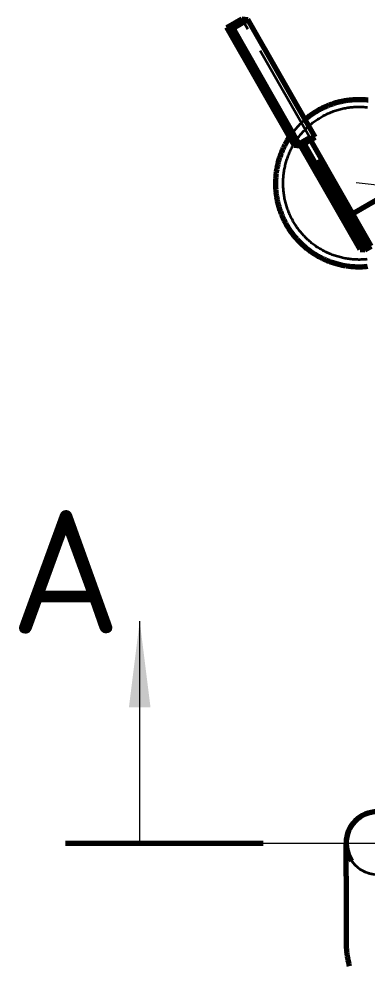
# Model space of a CAD drawing. Header units: millimetres. Extents: x 0 to 2382, y 0 to 420.
# Drawn here: x 124.11 to 138.21, y 138.14 to 176.5 of the extents above; entities that cross this region are included whole.
import ezdxf
from ezdxf.enums import TextEntityAlignment as Align

# ---------------------------------------------------------------- set-up
doc = ezdxf.new("R2010")
doc.units = ezdxf.units.MM
doc.linetypes.add('IRAM-E-TRAZOS', pattern=[5, 4, -1])
doc.linetypes.add('IRAM-F-TRAZO-PUNTO', pattern=[20, 15, -2, 1, -2])
for name, color, linetype, lineweight in [('01-VISIBLE', 7, 'CONTINUOUS', 70), ('02-OCULTA', 4, 'IRAM-E-TRAZOS', 35), ('03-EJE', 1, 'IRAM-F-TRAZO-PUNTO', 18), ('06-TEXTO', 7, 'CONTINUOUS', 25), ('07-RECUADRO', 7, 'CONTINUOUS', 70), ('08-FINA', 5, 'CONTINUOUS', 18)]:
    doc.layers.add(name, color=color, linetype=linetype, lineweight=lineweight)
doc.styles.add('ISO3098', font='isocpeur.ttf')

msp = doc.modelspace()

# ---------------------------------------------------------------- hatches: boundary and pattern name
at = {"layer": '08-FINA'}
h = msp.add_hatch(color=7, dxfattribs=at)
h.dxf.hatch_style = 1
h.paths.add_polyline_path([(129, 152.088), (128.563, 148.588), (129.438, 148.588)])

# ---------------------------------------------------------------- linework, layer by layer
at = {"layer": '01-VISIBLE'}
for p, q in [((132.536, 176.15), (133.139, 176.5)), ((132.78, 176.124), (133.382, 176.474)), ((133.139, 176.5), (133.382, 176.474)), ((136.104, 171.711), (133.382, 176.474)), ((135.258, 171.387), (132.536, 176.15)), ((132.536, 176.15), (132.78, 176.124)), ((135.502, 171.361), (132.78, 176.124)), ((135.502, 171.361), (136.104, 171.711)), ((138.382, 167.284), (135.915, 171.601)), ((135.258, 171.387), (135.502, 171.361)), ((137.929, 167.155), (135.519, 171.372)), ((138.124, 167.134), (135.657, 171.451)), ((138.595, 169.149), (137.635, 168.592)), ((138.124, 167.134), (138.382, 167.284)), ((137.929, 167.155), (138.124, 167.134)), ((137.36, 141.748), (137.36, 139.088))]:
    msp.add_line(p, q, dxfattribs=at)
for points in [[(135.698, 172.422), (135.737, 172.454), (135.775, 172.486), (135.814, 172.517), (135.854, 172.548), (135.894, 172.578), (135.934, 172.607), (135.975, 172.636), (136.017, 172.664), (136.058, 172.692), (136.1, 172.719), (136.143, 172.746), (136.186, 172.771), (136.229, 172.796), (136.273, 172.821), (136.317, 172.845), (136.361, 172.868), (136.406, 172.89), (136.451, 172.912), (136.496, 172.933), (136.542, 172.954), (136.588, 172.974), (136.634, 172.993), (136.681, 173.011), (136.728, 173.029), (136.775, 173.046), (136.822, 173.062), (136.87, 173.078), (136.917, 173.093), (136.965, 173.107), (137.014, 173.121), (137.062, 173.134), (137.111, 173.146), (137.159, 173.157), (137.208, 173.168), (137.257, 173.177), (137.307, 173.187), (137.356, 173.195), (137.405, 173.203), (137.455, 173.21), (137.505, 173.216), (137.554, 173.221), (137.604, 173.226), (137.654, 173.23), (137.704, 173.233), (137.754, 173.236), (137.804, 173.237), (137.854, 173.238), (137.904, 173.238), (137.954, 173.238), (138.004, 173.237), (138.054, 173.235), (138.104, 173.232), (138.154, 173.228), (138.204, 173.224), (138.254, 173.219)], [(134.963, 168.139), (134.939, 168.183), (134.915, 168.227), (134.892, 168.271), (134.869, 168.316), (134.847, 168.361), (134.826, 168.406), (134.805, 168.452), (134.785, 168.498), (134.766, 168.544), (134.748, 168.591), (134.73, 168.638), (134.712, 168.685), (134.696, 168.732), (134.68, 168.78), (134.665, 168.827), (134.651, 168.875), (134.637, 168.924), (134.624, 168.972), (134.612, 169.021), (134.6, 169.069), (134.589, 169.118), (134.579, 169.167), (134.57, 169.217), (134.561, 169.266), (134.553, 169.315), (134.546, 169.365), (134.54, 169.415), (134.534, 169.465), (134.529, 169.514), (134.524, 169.564), (134.521, 169.614), (134.518, 169.664), (134.516, 169.714), (134.515, 169.765), (134.514, 169.815), (134.514, 169.865), (134.515, 169.915), (134.516, 169.965), (134.519, 170.015), (134.522, 170.065), (134.525, 170.115), (134.53, 170.165), (134.535, 170.215), (134.541, 170.265), (134.548, 170.314), (134.555, 170.364), (134.563, 170.413), (134.572, 170.463), (134.582, 170.512), (134.592, 170.561), (134.603, 170.61), (134.615, 170.659), (134.627, 170.707), (134.64, 170.755), (134.654, 170.804), (134.669, 170.852), (134.684, 170.899), (134.7, 170.947), (134.717, 170.994), (134.734, 171.041), (134.752, 171.088), (134.771, 171.134), (134.79, 171.181), (134.81, 171.227), (134.831, 171.272), (134.852, 171.318), (134.874, 171.363), (134.897, 171.407), (134.92, 171.452), (134.944, 171.496), (134.969, 171.539), (134.994, 171.582), (135.02, 171.625), (135.047, 171.668), (135.074, 171.71)], [(138.223, 166.456), (138.173, 166.452), (138.122, 166.448), (138.072, 166.444), (138.022, 166.442), (137.971, 166.44), (137.921, 166.439), (137.871, 166.439), (137.82, 166.44), (137.77, 166.441), (137.719, 166.443), (137.669, 166.446), (137.619, 166.449), (137.569, 166.454), (137.519, 166.459), (137.469, 166.465), (137.419, 166.471), (137.369, 166.479), (137.319, 166.487), (137.269, 166.496), (137.22, 166.505), (137.171, 166.516), (137.121, 166.527), (137.073, 166.539), (137.024, 166.551), (136.975, 166.564), (136.927, 166.578), (136.879, 166.593), (136.831, 166.609), (136.783, 166.625), (136.735, 166.642), (136.688, 166.659), (136.641, 166.678), (136.595, 166.697), (136.548, 166.716), (136.502, 166.737), (136.456, 166.758), (136.411, 166.78), (136.366, 166.802), (136.321, 166.825), (136.277, 166.849), (136.233, 166.874), (136.189, 166.899), (136.146, 166.925), (136.103, 166.951), (136.06, 166.978), (136.018, 167.006), (135.977, 167.034), (135.935, 167.063), (135.895, 167.093), (135.854, 167.123), (135.814, 167.154), (135.775, 167.185), (135.736, 167.217), (135.697, 167.25), (135.66, 167.283), (135.622, 167.316), (135.585, 167.351), (135.549, 167.385), (135.513, 167.421), (135.477, 167.456), (135.442, 167.493), (135.408, 167.53), (135.374, 167.567), (135.341, 167.605), (135.308, 167.643), (135.276, 167.682), (135.245, 167.722), (135.214, 167.761), (135.184, 167.802), (135.154, 167.842), (135.125, 167.883), (135.096, 167.925), (135.068, 167.967), (135.041, 168.009), (135.015, 168.052), (134.989, 168.095), (134.963, 168.139)], [(137.36, 141.748), (137.36, 141.799), (137.36, 141.851), (137.36, 141.902), (137.36, 141.954), (137.36, 142.005), (137.36, 142.057), (137.36, 142.108), (137.36, 142.16), (137.36, 142.212), (137.36, 142.263), (137.36, 142.315), (137.36, 142.366), (137.36, 142.418), (137.36, 142.469), (137.36, 142.521), (137.36, 142.572), (137.36, 142.624), (137.36, 142.675), (137.36, 142.727), (137.36, 142.778), (137.36, 142.83), (137.36, 142.881), (137.36, 142.933), (137.36, 142.984), (137.36, 143.036), (137.36, 143.088)], [(137.36, 139.088), (137.36, 139.037), (137.361, 138.987), (137.363, 138.937), (137.365, 138.888), (137.368, 138.838), (137.372, 138.788), (137.376, 138.738), (137.381, 138.688), (137.387, 138.638), (137.393, 138.589), (137.4, 138.539), (137.408, 138.49), (137.416, 138.44), (137.425, 138.391), (137.434, 138.342), (137.444, 138.293), (137.455, 138.244), (137.466, 138.196), (137.478, 138.147), (137.491, 138.099)]]:
    msp.add_lwpolyline(points, dxfattribs=at)
for start, end in [(0, 180), (109.2851, -145.5749)]:
    msp.add_arc((138.63, 143.088), 1.27, start, end, dxfattribs=at)
at = {"layer": '02-OCULTA'}
for p, q in [((135.861, 171.737), (133.139, 176.5)), ((135.258, 171.387), (135.861, 171.737)), ((135.713, 171.635), (135.455, 171.485)), ((135.455, 171.485), (135.65, 171.464)), ((135.519, 171.372), (135.455, 171.485)), ((135.908, 171.614), (135.65, 171.464)), ((135.713, 171.635), (135.908, 171.614)), ((138.187, 167.305), (135.713, 171.635)), ((135.861, 171.737), (136.104, 171.711)), ((135.915, 171.601), (135.908, 171.614)), ((135.657, 171.451), (135.65, 171.464)), ((137.635, 168.592), (137.562, 168.549)), ((137.929, 167.155), (138.187, 167.305)), ((138.187, 167.305), (138.382, 167.284))]:
    msp.add_line(p, q, dxfattribs=at)
for points in [[(135.221, 168.289), (135.197, 168.333), (135.173, 168.377), (135.15, 168.421), (135.128, 168.466), (135.106, 168.511), (135.085, 168.557), (135.065, 168.602), (135.046, 168.649), (135.027, 168.695), (135.009, 168.742), (134.992, 168.789), (134.975, 168.836), (134.96, 168.884), (134.945, 168.931), (134.931, 168.98), (134.918, 169.028), (134.905, 169.076), (134.893, 169.125), (134.882, 169.174), (134.872, 169.223), (134.863, 169.272), (134.854, 169.321), (134.846, 169.371), (134.839, 169.42), (134.833, 169.47), (134.827, 169.52), (134.823, 169.57), (134.819, 169.62), (134.816, 169.67), (134.814, 169.72), (134.812, 169.77), (134.812, 169.82), (134.812, 169.87), (134.813, 169.92), (134.815, 169.97), (134.817, 170.02), (134.821, 170.07), (134.825, 170.12), (134.83, 170.17), (134.836, 170.219), (134.842, 170.269), (134.849, 170.319), (134.858, 170.368), (134.867, 170.417), (134.876, 170.466), (134.887, 170.515), (134.898, 170.564), (134.91, 170.613), (134.923, 170.661), (134.937, 170.709), (134.951, 170.757), (134.966, 170.805), (134.982, 170.852), (134.999, 170.9), (135.017, 170.947), (135.035, 170.993), (135.054, 171.04), (135.073, 171.086), (135.094, 171.131), (135.115, 171.177), (135.137, 171.222), (135.16, 171.266), (135.183, 171.311), (135.207, 171.355), (135.232, 171.398), (135.257, 171.441), (135.283, 171.484), (135.31, 171.526), (135.338, 171.568), (135.366, 171.609), (135.395, 171.65), (135.424, 171.691), (135.454, 171.731), (135.485, 171.77), (135.517, 171.809), (135.549, 171.848), (135.581, 171.886), (135.615, 171.923), (135.648, 171.96), (135.683, 171.996), (135.718, 172.032), (135.754, 172.067), (135.79, 172.102), (135.826, 172.136), (135.864, 172.169), (135.902, 172.202), (135.94, 172.234), (135.979, 172.266), (136.018, 172.297), (136.058, 172.327), (136.098, 172.357), (136.139, 172.386), (136.181, 172.414), (136.222, 172.442), (136.264, 172.469), (136.307, 172.495), (136.35, 172.521), (136.394, 172.546), (136.437, 172.57), (136.482, 172.593), (136.526, 172.616), (136.571, 172.638), (136.617, 172.659), (136.662, 172.68), (136.708, 172.699), (136.755, 172.718), (136.801, 172.737), (136.848, 172.754), (136.895, 172.771), (136.943, 172.787), (136.991, 172.802), (137.039, 172.816), (137.087, 172.83), (137.135, 172.843), (137.184, 172.855), (137.233, 172.866), (137.282, 172.877), (137.331, 172.886), (137.38, 172.895), (137.429, 172.903), (137.479, 172.91), (137.529, 172.917), (137.578, 172.922), (137.628, 172.927), (137.678, 172.931), (137.728, 172.934), (137.778, 172.936), (137.828, 172.938), (137.878, 172.938), (137.928, 172.938), (137.978, 172.937), (138.029, 172.935), (138.079, 172.933), (138.128, 172.929), (138.178, 172.925), (138.228, 172.92)], [(135.074, 171.71), (135.103, 171.754), (135.133, 171.797), (135.164, 171.84), (135.195, 171.883), (135.227, 171.925), (135.26, 171.966), (135.293, 172.007), (135.327, 172.048), (135.361, 172.088), (135.396, 172.127), (135.432, 172.166), (135.468, 172.204), (135.505, 172.242), (135.543, 172.279), (135.581, 172.316), (135.619, 172.352), (135.659, 172.387), (135.698, 172.422)], [(138.23, 167.483), (138.21, 167.53), (138.189, 167.576), (138.167, 167.621), (138.144, 167.667), (138.121, 167.712), (138.097, 167.757), (138.073, 167.802), (138.049, 167.846), (138.024, 167.891), (137.999, 167.935), (137.974, 167.979), (137.948, 168.023), (137.922, 168.066), (137.896, 168.11), (137.869, 168.153), (137.842, 168.196), (137.815, 168.239), (137.787, 168.281), (137.759, 168.323), (137.73, 168.365), (137.7, 168.407), (137.67, 168.447), (137.638, 168.487), (137.604, 168.525), (137.562, 168.549)], [(137.562, 168.549), (137.563, 168.501), (137.579, 168.452), (137.597, 168.405), (137.618, 168.359), (137.639, 168.312), (137.661, 168.267), (137.684, 168.221), (137.707, 168.176), (137.73, 168.131), (137.754, 168.086), (137.779, 168.042), (137.803, 167.997), (137.828, 167.953)], [(138.219, 166.757), (138.169, 166.752), (138.119, 166.748), (138.069, 166.745), (138.019, 166.742), (137.969, 166.74), (137.919, 166.739), (137.869, 166.739), (137.819, 166.74), (137.768, 166.741), (137.718, 166.743), (137.668, 166.747), (137.618, 166.751), (137.568, 166.755), (137.518, 166.761), (137.468, 166.767), (137.419, 166.775), (137.369, 166.783), (137.32, 166.791), (137.271, 166.801), (137.222, 166.812), (137.173, 166.823), (137.124, 166.835), (137.075, 166.848), (137.027, 166.862), (136.979, 166.876), (136.931, 166.891), (136.884, 166.907), (136.836, 166.924), (136.789, 166.942), (136.743, 166.96), (136.696, 166.979), (136.65, 166.999), (136.604, 167.02), (136.559, 167.041), (136.514, 167.063), (136.469, 167.086), (136.425, 167.11), (136.381, 167.134), (136.338, 167.159), (136.294, 167.185), (136.252, 167.211), (136.21, 167.238), (136.168, 167.266), (136.126, 167.295), (136.086, 167.324), (136.045, 167.354), (136.005, 167.384), (135.966, 167.415), (135.927, 167.447), (135.889, 167.48), (135.851, 167.513), (135.814, 167.546), (135.777, 167.581), (135.741, 167.615), (135.705, 167.651), (135.67, 167.687), (135.636, 167.723), (135.602, 167.761), (135.569, 167.798), (135.537, 167.836), (135.505, 167.875), (135.473, 167.914), (135.443, 167.954), (135.413, 167.994), (135.383, 168.035), (135.355, 168.076), (135.327, 168.118), (135.299, 168.16), (135.273, 168.203), (135.247, 168.245), (135.221, 168.289)], [(137.828, 167.953), (137.854, 167.909), (137.88, 167.865), (137.905, 167.822), (137.932, 167.778), (137.958, 167.735), (137.985, 167.692), (138.013, 167.649), (138.041, 167.607), (138.069, 167.565), (138.098, 167.523), (138.127, 167.481), (138.158, 167.441), (138.189, 167.401), (138.224, 167.364), (138.265, 167.339)]]:
    msp.add_lwpolyline(points, dxfattribs=at)
for start, end in [(95.7106, 109.2851), (180, 0), (-145.5749, -109.2851), (-109.2851, -95.7106)]:
    msp.add_arc((138.63, 143.088), 1.27, start, end, dxfattribs=at)
at = {"layer": '03-EJE'}
for p, q in [((141.276, 169.479), (137.767, 169.852)), ((126, 143.088), (193, 143.088))]:
    msp.add_line(p, q, dxfattribs=at)
at = {"layer": '07-RECUADRO'}
msp.add_line((126, 143.088), (134, 143.088), dxfattribs=at)
at = {"layer": '08-FINA'}
msp.add_line((129, 143.088), (129, 152.088), dxfattribs=at)

# ---------------------------------------------------------------- texts
at = {"layer": '06-TEXTO', "style": 'ISO3098'}
msp.add_text('A', height=5, dxfattribs=at).set_placement((126, 154.088), align=Align.MIDDLE_CENTER)

doc.saveas('drawing.dxf')
